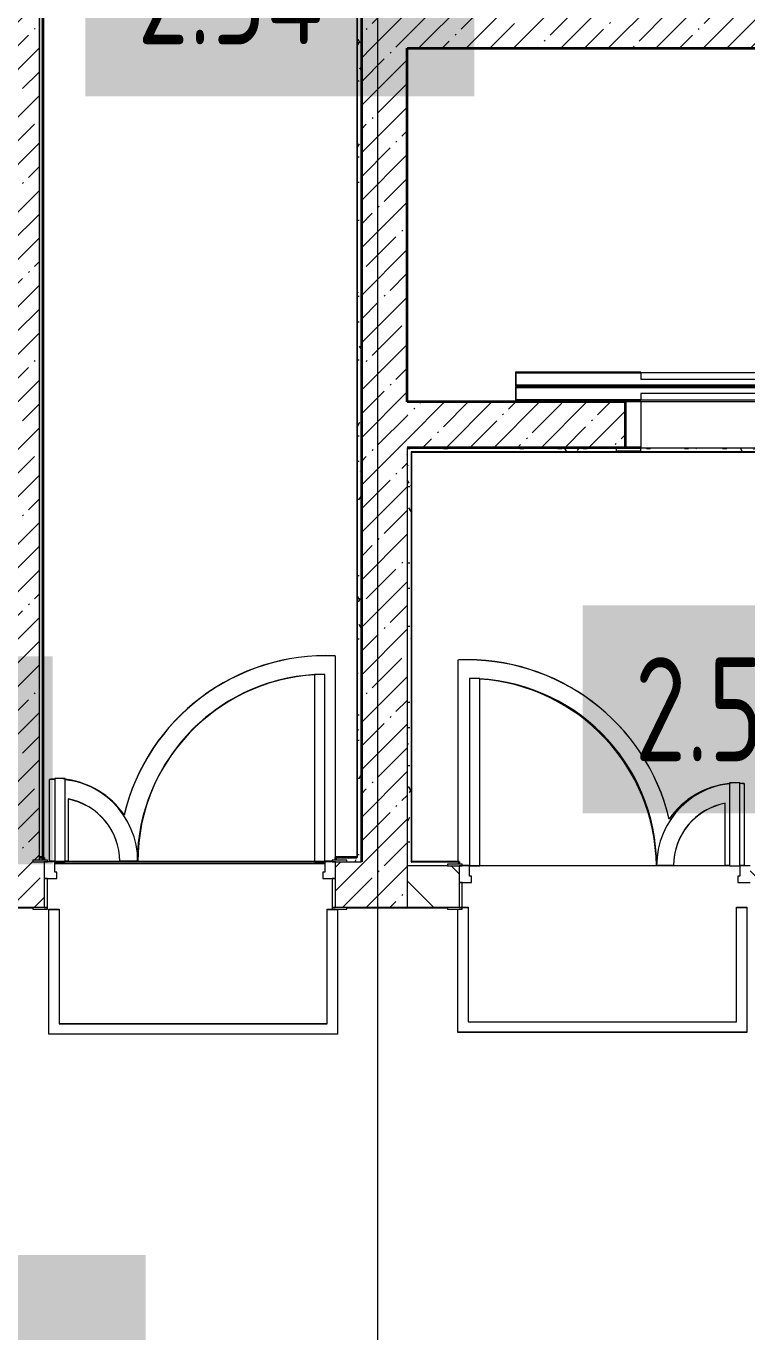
# Model space of a CAD drawing. Header units: millimetres. Extents: x 3914 to 443608, y -156176 to 78197.
# Drawn here: x 267932 to 271399, y -134617 to -128342 of the extents above; entities that cross this region are included whole.
import ezdxf

# ---------------------------------------------------------------- set-up
doc = ezdxf.new("R2010")
doc.units = ezdxf.units.MM
doc.linetypes.add('Осевая', pattern=[6350, 1270, -952.5, 3175, -952.5])
for name, color, linetype, lineweight in [('A-DOOR-1', 7, 'Continuous', 5), ('A-FLOR', 7, 'Continuous', 9), ('A-WALL', 7, 'Continuous', 5), ('A-WALL-1', 7, 'Continuous', 35), ('I-WALL', 7, 'Continuous', 5), ('Оси', 7, 'Continuous', 9), ('Оси-2', 7, 'Осевая', 9)]:
    doc.layers.add(name, color=color, linetype=linetype, lineweight=lineweight)
doc.layers.add('A-DOOR-FRAM-1', color=7, linetype='Continuous', lineweight=5, true_color=0xc0c0c0)
doc.layers.add('A-WALL-FNSH-1', color=9, linetype='Continuous', lineweight=5, true_color=0x808080)
doc.styles.add('СПДС', font='ГОСТ тип А.ttf', dxfattribs={"width": 0.9})
pattern_1 = [(45, (174964.42, -145977.62), (-114.04925, 114.04925), []), (45, (175078.47, -145977.62), (-114.04925, 114.04925), [201.612, -40.322, 6.706, -33.617])]
pattern_2 = [(0, (174964.42, -145977.62), (243.84, 60.96), [20.117, -162.763, 20.117, -162.763, -975.36]), (0, (174964.42, -145977.62), (243.84, 60.96), [-365.76, 20.117, -345.643, 20.117, -162.763, -426.72]), (0, (174964.42, -145977.62), (243.84, 60.96), [-914.4, 20.117, -101.803, 20.117, -284.683]), (120, (175055.86, -145947.14), (-174.71291, 180.691634), [20.117, -162.763, 20.117, -162.763, -975.36]), (120, (175055.86, -145947.14), (-174.71291, 180.691634), [-365.76, 20.117, -345.643, 20.117, -162.763, -426.72]), (120, (175055.86, -145947.14), (-174.71291, 180.691634), [-914.4, 20.117, -101.803, 20.117, -284.683]), (240, (175086.34, -145825.22), (-69.12709, -241.651634), [20.117, -162.763, 20.117, -162.763, -975.36]), (240, (175086.34, -145825.22), (-69.12709, -241.651634), [-365.76, 20.117, -345.643, 20.117, -162.763, -426.72]), (240, (175086.34, -145825.22), (-69.12709, -241.651634), [-914.4, 20.117, -101.803, 20.117, -284.683])]

msp = doc.modelspace()

# ---------------------------------------------------------------- hatches: boundary and pattern name
at = {"layer": 'I-WALL'}
h = msp.add_hatch(dxfattribs=at)
h.set_pattern_fill('FP_1', color=256, style=0, pattern_type=2)
h.set_pattern_definition(pattern_1)
h.paths.add_polyline_path([(267947.9, -132357.6), (267964.4, -132357.6), (267964.4, -132349.6), (267994.4, -132349.6), (267994.4, -124427.6), (267774.4, -124427.6), (267774.4, -132357.6)])
h = msp.add_hatch(dxfattribs=at)
h.set_pattern_fill('FP_191', color=256, style=0, pattern_type=2)
h.set_pattern_definition(pattern_2)
h.paths.add_polyline_path([(268014.4, -132349.6), (268014.4, -124827.6), (267994.4, -124827.6), (267995.2, -132349.6), (268006.4, -132349.6)])
h = msp.add_hatch(dxfattribs=at)
h.set_pattern_fill('FP_191', color=256, style=0, pattern_type=2)
h.set_pattern_definition(pattern_2)
h.paths.add_polyline_path([(269544.4, -132357.6), (269544.4, -128207.6), (269524.4, -128207.6), (269524.4, -132336.6)])
h.paths.add_polyline_path([(269524.4, -132357.6), (269544.4, -132357.6), (269524.4, -132337.6)])
h = msp.add_hatch(dxfattribs=at)
h.set_pattern_fill('FP_1', color=256, style=0, pattern_type=2)
h.set_pattern_definition(pattern_1)
h.paths.add_polyline_path([(270699.9, -128447.6), (275764.4, -128447.6), (275764.4, -128227.6), (269544.4, -128227.6), (269544.4, -128447.6), (270551.5, -128447.6)])
h = msp.add_hatch(dxfattribs=at)
h.set_pattern_fill('FP_1', color=256, style=0, pattern_type=2)
h.set_pattern_definition(pattern_1)
h.paths.add_polyline_path([(269557.6, -132357.6), (269764.4, -132357.6), (269764.4, -128447.6), (269544.4, -128447.6), (269544.4, -132357.6)])
h = msp.add_hatch(dxfattribs=at)
h.set_pattern_fill('FP_1', color=256, style=0, pattern_type=2)
h.set_pattern_definition(pattern_1)
h.paths.add_polyline_path([(273684.4, -130367.6), (273684.4, -130147.6), (272164.4, -130147.6), (272164.4, -130367.6), (273484.4, -130367.6)])
h.paths.add_polyline_path([(270744.4, -130367.6), (270814.4, -130367.6), (270814.4, -130147.6), (269764.4, -130147.6), (269766.7, -130367.6), (270369.8, -130367.6)])
h = msp.add_hatch(dxfattribs=at)
h.set_pattern_fill('FP_191', color=256, style=0, pattern_type=2)
h.set_pattern_definition(pattern_2)
h.paths.add_polyline_path([(269764.4, -130387.6), (273443.4, -130387.6), (273464.4, -130367.6), (269764.4, -130367.6)])
h.paths.add_polyline_path([(273462.6, -130387.6), (273464.4, -130387.6), (273464.4, -130367.6), (273444.4, -130387.6)])
h = msp.add_hatch(dxfattribs=at)
h.set_pattern_fill('FP_191', color=256, style=0, pattern_type=2)
h.set_pattern_definition(pattern_2)
h.paths.add_polyline_path([(269784.4, -132377.6), (269784.4, -130388.6), (269764.4, -130387.6), (269764.4, -132377.6)])
h = msp.add_hatch(dxfattribs=at)
h.set_pattern_fill('FP_191', color=256, style=0, pattern_type=2)
h.set_pattern_definition(pattern_2)
h.paths.add_polyline_path([(269474.4, -132357.6), (269524.4, -132357.6), (269523.4, -132337.6), (269419.4, -132337.6), (269419.4, -132349.6), (269474.4, -132349.6)])
h.paths.add_polyline_path([(268019.4, -132349.6), (268019.4, -132337.6), (268015.4, -132337.6), (268014.8, -132349.6), (268017.8, -132349.6)])
h = msp.add_hatch(dxfattribs=at)
h.set_pattern_fill('FP_1', color=256, style=0, pattern_type=2)
h.set_pattern_definition(pattern_1)
h.paths.add_polyline_path([(268014.4, -132577.6), (268014.4, -132357.6), (267289.4, -132357.6), (267289.4, -132577.6), (267994.4, -132577.6)])
h.paths.add_polyline_path([(265469.4, -132577.6), (266189.4, -132577.6), (266189.4, -132357.6), (265439.4, -132357.6), (265439.4, -132369.6), (265469.4, -132369.6), (265469.4, -132377.6), (265439.4, -132377.6), (265439.4, -132577.6)])
h = msp.add_hatch(dxfattribs=at)
h.set_pattern_fill('FP_1', color=256, style=0, pattern_type=2)
h.set_pattern_definition(pattern_1)
h.paths.add_polyline_path([(269626.2, -132577.6), (269764.4, -132577.6), (269764.4, -132357.6), (269419.4, -132357.6), (269419.4, -132577.6), (269544.4, -132577.6)])
h.paths.add_polyline_path([(268014.4, -132577.6), (268019.4, -132577.6), (268018.1, -132357.6), (268014.4, -132357.6), (268014.4, -132574.6)])
h = msp.add_hatch(dxfattribs=at)
h.set_pattern_fill('FP_23', color=256, style=0, pattern_type=2)
h.set_pattern_definition([(135, (174964.42, -145977.62), (-141.42136, -141.42136), [])])
h.paths.add_polyline_path([(269989.4, -132577.6), (270014.4, -132577.6), (270014.4, -132377.6), (269764.4, -132377.6), (269764.4, -132577.6), (269983, -132577.6)])
h.paths.add_polyline_path([(271444.4, -132577.6), (271784.4, -132577.6), (271784.4, -132377.6), (271414.4, -132377.6), (271414.4, -132577.6)])
h = msp.add_hatch(dxfattribs=at)
h.set_pattern_fill('FP_191', color=256, style=0, pattern_type=2)
h.set_pattern_definition(pattern_2)
h.paths.add_polyline_path([(271469.4, -132377.6), (271704.4, -132377.6), (271683.4, -132357.6), (271414.4, -132357.6), (271414.4, -132369.6), (271469.4, -132369.6), (271469.4, -132373.5)])
h.paths.add_polyline_path([(271704.4, -132377.6), (271704.4, -132357.6), (271684.4, -132357.6), (271701.2, -132374.4)])
h.paths.add_polyline_path([(269959.4, -132377.6), (269959.4, -132369.6), (270014.4, -132369.6), (270012.7, -132357.6), (269785.4, -132357.6), (269784.4, -132377.6), (269905.4, -132377.6)])

# ---------------------------------------------------------------- linework, layer by layer
at = {"layer": 'A-DOOR-1'}
for p, q in [((271509.4, -130007.6), (270889.4, -130007.6)), ((270889.4, -130007.6), (270889.4, -130037.6)), ((270889.4, -130037.6), (271509.4, -130037.6)), ((270889.4, -130147.6), (270814.4, -130147.6)), ((270814.4, -130147.6), (270814.4, -130367.6)), ((271509.4, -130107.6), (270889.4, -130107.6)), ((270889.4, -130107.6), (270889.4, -130137.6)), ((270889.4, -130137.6), (271509.4, -130137.6)), ((272089.4, -130147.6), (270889.4, -130147.6)), ((270889.4, -130147.6), (270889.4, -130367.6)), ((270889.4, -130367.6), (270769.4, -130367.6)), ((270769.4, -130367.6), (270769.4, -130382.6)), ((270769.4, -130382.6), (270889.4, -130382.6)), ((270814.4, -130367.6), (270889.4, -130367.6)), ((270889.4, -130367.6), (272089.4, -130367.6)), ((270889.4, -130382.6), (270889.4, -130367.6)), ((269369.4, -131457.6), (269319.4, -131457.6)), ((269319.4, -131457.6), (269319.4, -132357.6)), ((269369.4, -132357.6), (269369.4, -131457.6)), ((270064.4, -131477.6), (270064.4, -132377.6)), ((270114.4, -131477.6), (270064.4, -131477.6)), ((270114.4, -132377.6), (270114.4, -131477.6)), ((268069.4, -131957.6), (268069.4, -132357.6)), ((268119.4, -131957.6), (268069.4, -131957.6)), ((268119.4, -132357.6), (268119.4, -131957.6)), ((271364.4, -131977.6), (271314.4, -131977.6)), ((271314.4, -131977.6), (271314.4, -132377.6)), ((271364.4, -132377.6), (271364.4, -131977.6)), ((268069.4, -132357.6), (268119.4, -132357.6)), ((269319.4, -132357.6), (269369.4, -132357.6)), ((270064.4, -132377.6), (270114.4, -132377.6)), ((271314.4, -132377.6), (271364.4, -132377.6))]:
    msp.add_line(p, q, dxfattribs=at)
for centre, radius, start, end in [((269369.4, -132357.6), 900, 90, 180), ((270064.4, -132377.6), 900, 0, 90), ((268069.4, -132357.6), 400, 0, 90), ((271364.4, -132377.6), 400, 90, 180)]:
    msp.add_arc(centre, radius, start, end, dxfattribs=at)
at = {"layer": 'A-DOOR-FRAM-1'}
for p, q in [((270889.4, -130004.6), (270286.4, -130004.6)), ((270286.4, -130004.6), (270286.4, -130070.6)), ((270289.4, -130067.6), (270289.4, -130007.6)), ((270289.4, -130007.6), (270889.4, -130007.6)), ((270889.4, -130007.6), (270889.4, -130004.6)), ((270286.4, -130070.6), (271469.4, -130070.6)), ((271469.4, -130074.6), (270286.4, -130074.6)), ((270286.4, -130074.6), (270286.4, -130140.6)), ((271469.4, -130067.6), (270289.4, -130067.6)), ((270289.4, -130137.6), (270289.4, -130077.6)), ((270289.4, -130077.6), (271469.4, -130077.6)), ((270286.4, -130140.6), (270889.4, -130140.6)), ((270889.4, -130137.6), (270289.4, -130137.6)), ((270889.4, -130140.6), (270889.4, -130137.6)), ((268034.4, -132349.6), (267964.4, -132349.6)), ((267964.4, -132349.6), (267964.4, -132357.6)), ((268034.4, -132357.6), (268034.4, -132349.6)), ((269474.4, -132349.6), (269404.4, -132349.6)), ((269404.4, -132349.6), (269404.4, -132357.6)), ((269474.4, -132357.6), (269474.4, -132349.6)), ((267964.4, -132357.6), (268034.4, -132357.6)), ((268069.4, -132357.6), (268019.4, -132357.6)), ((268019.4, -132357.6), (268019.4, -132437.6)), ((268069.4, -132407.6), (268069.4, -132357.6)), ((268079.4, -132407.6), (268069.4, -132407.6)), ((268079.4, -132437.6), (268079.4, -132407.6)), ((269369.4, -132407.6), (269359.4, -132407.6)), ((269359.4, -132407.6), (269359.4, -132437.6)), ((269369.4, -132357.6), (269369.4, -132407.6)), ((269419.4, -132357.6), (269369.4, -132357.6)), ((269404.4, -132357.6), (269474.4, -132357.6)), ((269419.4, -132437.6), (269419.4, -132357.6)), ((270029.4, -132369.6), (269959.4, -132369.6)), ((269959.4, -132369.6), (269959.4, -132377.6)), ((269959.4, -132377.6), (270029.4, -132377.6)), ((270064.4, -132377.6), (270014.4, -132377.6)), ((270014.4, -132377.6), (270014.4, -132457.6)), ((270029.4, -132377.6), (270029.4, -132369.6)), ((270064.4, -132427.6), (270064.4, -132377.6)), ((271364.4, -132377.6), (271364.4, -132427.6)), ((271414.4, -132377.6), (271364.4, -132377.6)), ((268019.4, -132437.6), (268079.4, -132437.6)), ((268034.4, -132437.6), (268019.4, -132437.6)), ((268019.4, -132437.6), (268019.4, -132577.6)), ((268034.4, -132577.6), (268034.4, -132437.6)), ((269359.4, -132437.6), (269419.4, -132437.6)), ((269419.4, -132437.6), (269404.4, -132437.6)), ((269404.4, -132437.6), (269404.4, -132577.6)), ((269419.4, -132577.6), (269419.4, -132437.6)), ((270014.4, -132457.6), (270074.4, -132457.6)), ((270029.4, -132457.6), (270014.4, -132457.6)), ((270014.4, -132457.6), (270014.4, -132577.6)), ((270029.4, -132577.6), (270029.4, -132457.6)), ((270074.4, -132427.6), (270064.4, -132427.6)), ((270074.4, -132457.6), (270074.4, -132427.6)), ((271364.4, -132427.6), (271354.4, -132427.6)), ((271354.4, -132427.6), (271354.4, -132457.6)), ((271354.4, -132457.6), (271414.4, -132457.6)), ((268034.4, -132577.6), (267964.4, -132577.6)), ((267964.4, -132577.6), (267964.4, -132585.6)), ((267964.4, -132585.6), (268034.4, -132585.6)), ((268019.4, -132577.6), (268034.4, -132577.6)), ((268034.4, -132585.6), (268034.4, -132577.6)), ((269404.4, -132577.6), (269419.4, -132577.6)), ((269474.4, -132577.6), (269404.4, -132577.6)), ((269404.4, -132577.6), (269404.4, -132585.6)), ((269404.4, -132585.6), (269474.4, -132585.6)), ((269474.4, -132585.6), (269474.4, -132577.6)), ((270029.4, -132577.6), (269959.4, -132577.6)), ((269959.4, -132577.6), (269959.4, -132585.6)), ((269959.4, -132585.6), (270029.4, -132585.6)), ((270014.4, -132577.6), (270029.4, -132577.6)), ((270029.4, -132585.6), (270029.4, -132577.6))]:
    msp.add_line(p, q, dxfattribs=at)
at = {"layer": 'A-FLOR'}
for p, q in [((268014.4, -132336.7), (268014.4, -124846.7)), ((268014.4, -132337.6), (268014.4, -124847.6)), ((269523.4, -128226.7), (269523.4, -132336.7)), ((269523.4, -128227.6), (269523.4, -132337.6)), ((269418, -131367.5), (269418, -132348.7)), ((269418, -131368.4), (269418, -132349.6)), ((270010.8, -132356.7), (270010.8, -131387.5)), ((270010.8, -132357.6), (270010.8, -131388.4)), ((268043.9, -132355.5), (268043.9, -131962)), ((268043.9, -132356.5), (268043.9, -131962.9)), ((271384.9, -131982), (271384.9, -132375.5)), ((271384.9, -131982.9), (271384.9, -132376.5)), ((268133.9, -132055.8), (268133.9, -132355.5)), ((268133.9, -132056.8), (268133.9, -132356.5)), ((271294.9, -132375.5), (271294.9, -132075.8)), ((271294.9, -132376.5), (271294.9, -132076.8)), ((268069.4, -132355.5), (268043.9, -132355.5)), ((268069.4, -132356.5), (268043.9, -132356.5)), ((269369.4, -132356.7), (268069.4, -132356.7)), ((269369.4, -132357.6), (268069.4, -132357.6)), ((269369.4, -132366.7), (268069.4, -132366.7)), ((269369.4, -132367.6), (268069.4, -132367.6)), ((268133.9, -132355.5), (268119.4, -132355.5)), ((268133.9, -132356.5), (268119.4, -132356.5)), ((268465.5, -132355.5), (268382.5, -132355.5)), ((268465.5, -132356.5), (268382.5, -132356.5)), ((269404.4, -132355.5), (269369.4, -132355.5)), ((269404.4, -132356.5), (269369.4, -132356.5)), ((270064.4, -132375.5), (270029.4, -132375.5)), ((270064.4, -132376.5), (270029.4, -132376.5)), ((271314.4, -132376.7), (270064.4, -132376.7)), ((271314.4, -132377.6), (270064.4, -132377.6)), ((271046.4, -132375.5), (270963.3, -132375.5)), ((271046.4, -132376.5), (270963.3, -132376.5)), ((271314.4, -132375.5), (271294.9, -132375.5)), ((271314.4, -132376.5), (271294.9, -132376.5)), ((271384.9, -132375.5), (271364.4, -132375.5)), ((271384.9, -132376.5), (271364.4, -132376.5)), ((267319.4, -132576.7), (267964.4, -132576.7)), ((267319.4, -132577.6), (267964.4, -132577.6)), ((268041.2, -133185.8), (268041.2, -132585.8)), ((268041.2, -132585.8), (268091.2, -132585.8)), ((268041.2, -133186.8), (268041.2, -132586.8)), ((268041.2, -132586.8), (268091.2, -132586.8)), ((268091.2, -132585.8), (268091.2, -133135.8)), ((268091.2, -132586.8), (268091.2, -133136.8)), ((269380.4, -133135.8), (269380.4, -132585.8)), ((269380.4, -132585.8), (269430.4, -132585.8)), ((269380.4, -133136.8), (269380.4, -132586.8)), ((269380.4, -132586.8), (269430.4, -132586.8)), ((269430.4, -132585.8), (269430.4, -133185.8)), ((269430.4, -132586.8), (269430.4, -133186.8)), ((269474.4, -132576.7), (269959.4, -132576.7)), ((269474.4, -132577.6), (269959.4, -132577.6)), ((270008.9, -133176.7), (270008.9, -132584.7)), ((270008.9, -133177.6), (270008.9, -132585.6)), ((270029.4, -132576.7), (270058.9, -132576.7)), ((270029.4, -132577.6), (270058.9, -132577.6)), ((270058.9, -132576.7), (270058.9, -133126.7)), ((270058.9, -132577.6), (270058.9, -133127.6)), ((271348.1, -133126.7), (271348.1, -132576.7)), ((271348.1, -132576.7), (271398.1, -132576.7)), ((271348.1, -133127.6), (271348.1, -132577.6)), ((271348.1, -132577.6), (271398.1, -132577.6)), ((271398.1, -132576.7), (271398.1, -133176.7)), ((271398.1, -132577.6), (271398.1, -133177.6)), ((268091.2, -133135.8), (269380.4, -133135.8)), ((268091.2, -133136.8), (269380.4, -133136.8)), ((270058.9, -133126.7), (271348.1, -133126.7)), ((270058.9, -133127.6), (271348.1, -133127.6)), ((269430.4, -133185.8), (268041.2, -133185.8)), ((269430.4, -133186.8), (268041.2, -133186.8)), ((271398.1, -133176.7), (270008.9, -133176.7)), ((271398.1, -133177.6), (270008.9, -133177.6))]:
    msp.add_line(p, q, dxfattribs=at)
for centre, radius, start, end in [((269375.5, -132366.5), 1000, 87.56236, 166.45029), ((269375.5, -132366.5), 1000, 87.56236, 166.45029), ((269375.5, -132367.5), 1000, 87.56236, 166.45029), ((269375.5, -132367.5), 1000, 87.56236, 166.45029), ((270053.4, -132386.5), 1000, 13.54971, 92.43764), ((270053.4, -132386.5), 1000, 13.54971, 92.43764), ((270053.4, -132387.5), 1000, 13.54971, 92.43764), ((270053.4, -132387.5), 1000, 13.54971, 92.43764), ((269375.5, -132366.5), 910, 93.53335, 179.3074), ((269375.5, -132366.5), 910, 93.53335, 179.3074), ((269375.5, -132367.5), 910, 93.53335, 179.3074), ((269375.5, -132367.5), 910, 93.53335, 179.3074), ((270053.4, -132386.5), 910, 0.6926, 86.14974), ((270053.4, -132386.5), 910, 0.6926, 86.14974), ((270053.4, -132387.5), 910, 0.6926, 86.14974), ((270053.4, -132387.5), 910, 0.6926, 86.14974), ((268077.5, -132355.5), 395, 91.16729, 94.87345), ((268077.5, -132355.5), 395, 91.16729, 94.87345), ((268077.5, -132356.5), 395, 91.16729, 94.87345), ((268077.5, -132356.5), 395, 91.16729, 94.87345), ((268077.5, -132355.5), 395, 34.42231, 83.89083), ((268077.5, -132355.5), 395, 34.42231, 83.89083), ((268077.5, -132356.5), 395, 34.42231, 83.89083), ((268077.5, -132356.5), 395, 34.42231, 83.89083), ((271351.4, -132375.5), 395, 95.37122, 145.57769), ((271351.4, -132375.5), 395, 95.37122, 145.57769), ((271351.4, -132376.5), 395, 95.37122, 145.57769), ((271351.4, -132376.5), 395, 95.37122, 145.57769), ((271351.4, -132375.5), 395, 85.12655, 88.10651), ((271351.4, -132375.5), 395, 85.12655, 88.10651), ((271351.4, -132376.5), 395, 85.12655, 88.10651), ((271351.4, -132376.5), 395, 85.12655, 88.10651), ((268077.5, -132355.5), 305, 0, 79.33549), ((268077.5, -132355.5), 305, 0, 79.33549), ((268077.5, -132356.5), 305, 0, 79.33549), ((268077.5, -132356.5), 305, 0, 79.33549), ((271351.4, -132375.5), 305, 100.66451, 180), ((271351.4, -132375.5), 305, 100.66451, 180), ((271351.4, -132376.5), 305, 100.66451, 180), ((271351.4, -132376.5), 305, 100.66451, 180)]:
    msp.add_arc(centre, radius, start, end, dxfattribs=at)
at = {"layer": 'A-WALL'}
for p, q in [((267994.4, -124827.6), (267994.4, -132349.6)), ((269524.4, -128207.6), (269524.4, -132337.6)), ((269764.4, -130367.6), (269764.4, -132577.6)), ((273444.4, -130387.6), (269784.4, -130387.6)), ((269784.4, -130387.6), (269784.4, -132357.6)), ((268015.4, -132337.6), (268019.4, -132337.6)), ((269474.4, -132357.6), (269544.4, -132357.6)), ((269959.4, -132377.6), (269764.4, -132377.6)), ((269474.4, -132577.6), (269764.4, -132577.6))]:
    msp.add_line(p, q, dxfattribs=at)
at = {"layer": 'A-WALL-1'}
for p, q in [((268014.4, -132349.6), (268014.4, -124827.6)), ((269544.4, -128227.6), (269544.4, -132357.6)), ((269764.4, -130147.6), (269764.4, -128447.6)), ((269764.4, -128447.6), (272464.4, -128447.6)), ((270814.4, -130147.6), (269764.4, -130147.6)), ((270814.4, -130367.6), (270814.4, -130147.6)), ((270889.4, -130367.6), (269764.4, -130367.6)), ((268015.4, -132337.6), (267994.4, -132337.6)), ((268019.4, -132349.6), (268019.4, -132337.6)), ((269523.4, -132337.6), (269419.4, -132337.6)), ((269419.4, -132337.6), (269419.4, -132349.6)), ((269785.4, -132357.6), (269784.4, -132357.6)), ((270014.4, -132369.6), (270014.4, -132357.6))]:
    msp.add_line(p, q, dxfattribs=at)
at = {"layer": 'A-WALL-FNSH-1'}
for p, q in [((269785.4, -130388.6), (273443.4, -130388.6)), ((269785.4, -130388.6), (269785.4, -132357.6)), ((268019.4, -132336.6), (268015.4, -132336.6)), ((268019.4, -132337.6), (268019.4, -132336.6)), ((269524.4, -132336.6), (269419.4, -132336.6)), ((269419.4, -132336.6), (269419.4, -132337.6)), ((270014.4, -132356.6), (269785.4, -132356.6)), ((269785.4, -132357.6), (270014.4, -132357.6)), ((270014.4, -132357.6), (270014.4, -132356.6)), ((267319.4, -132578.6), (267964.4, -132578.6)), ((269474.4, -132578.6), (269959.4, -132578.6))]:
    msp.add_line(p, q, dxfattribs=at)
at = {"layer": 'I-WALL'}
for p, q in [((268015.4, -124848.6), (268015.4, -132337.6)), ((269523.4, -132337.6), (269524.4, -132337.6))]:
    msp.add_line(p, q, dxfattribs=at)
at = {"layer": 'Оси'}
msp.add_lwpolyline([(269624.4, -147883.9), (269624.4, -142883.9), (269624.4, -129062.5), (269624.4, -124062.5)], dxfattribs=at)
at = {"layer": 'Оси-2'}
msp.add_line((269624.4, -142882.9), (269624.4, -129061.6), dxfattribs=at)

# ---------------------------------------------------------------- texts
at = {"char_height": 500, "attachment_point": 1, "style": 'СПДС', "bg_fill": 1, "box_fill_scale": 1.5, "bg_fill_color": 7, "bg_fill_true_color": 16777215, "bg_fill_transparency": 0}
for s, insert, width in [('2.54', (268467.2, -127929.2), 1370.886), ('2.55', (270859.5, -131374.6), 1327.594), ('2.53', (266481.8, -131620.2), 1327.594), ('2.51', (267045.2, -134497), 1212.151)]:
    msp.add_mtext(s, dxfattribs=dict(at, insert=insert, width=width))

doc.saveas('drawing.dxf')
